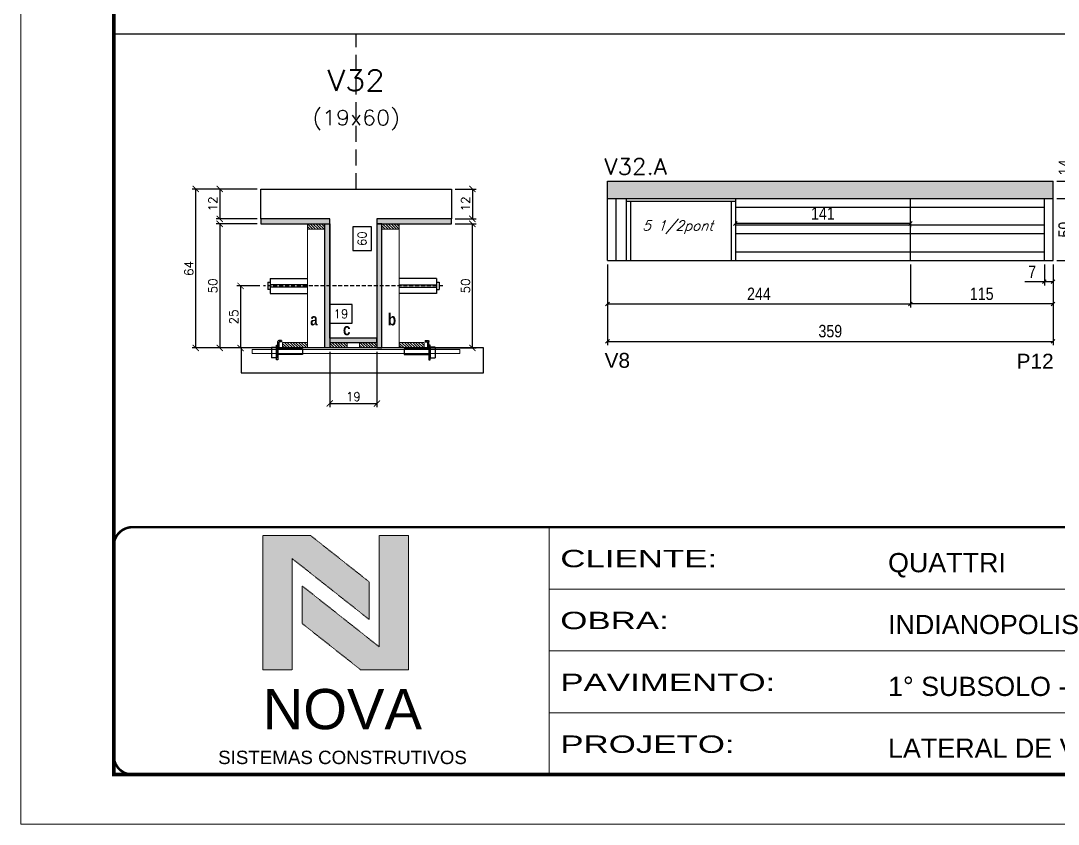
# Model space of a CAD drawing. Header units: millimetres. Extents: x 2921 to 9246, y 316 to 11751.
# Drawn here: x 4506 to 5342, y 3762 to 4409 of the extents above; entities that cross this region are included whole.
import ezdxf
from ezdxf.enums import TextEntityAlignment as Align

# ---------------------------------------------------------------- set-up
doc = ezdxf.new("R2010")
doc.units = ezdxf.units.MM
for name, pattern in [('CONTINUO', [0]), ('DASHED', [0.75, 0.5, -0.25]), ('HIDDEN', [9.525, 6.35, -3.175])]:
    doc.linetypes.add(name, pattern=pattern)
for name, color, linetype in [('1', 3, 'Continuous'), ('5', 5, 'Continuous'), ('8', 8, 'Continuous'), ('barrote', 251, 'Continuous'), ('COTA', 241, 'Continuous'), ('Cota Seção (2x)', 4, 'Continuous'), ('detalhes', 4, 'Continuous'), ('Hachura', 253, 'Continuous'), ('Painéis', 200, 'Continuous'), ('presilha', 1, 'Continuous'), ('SARR_2.2x7', 40, 'Continuous'), ('SARR_3.5x7', 81, 'Continuous'), ('TENSOR', 3, 'Continuous'), ('texto', 7, 'Continuous'), ('Texto de Titulo', 7, 'Continuous'), ('Texto Qtd Sarr', 242, 'Continuous')]:
    doc.layers.add(name, color=color, linetype=linetype)
for name, color, linetype, lineweight in [('CARIMBO-LEGENDA', 75, 'Continuous', 15), ('CONCRETO', 251, 'Continuous', 25), ('Folhas', 255, 'Continuous', 9), ('Madeira', 126, 'Continuous', 18), ('SARRAFO DE PRESSAO', 251, 'DASHED', 9), ('SCO-___-LAJ', 2, 'Continuous', 0), ('Texto Seção', 7, 'Continuous', 15)]:
    doc.layers.add(name, color=color, linetype=linetype, lineweight=lineweight)
doc.styles.add('arial', font='arial.ttf')
doc.styles.add('COTA TECNICA', font='techl___.ttf', dxfattribs={"height": 10})
doc.styles.add('REGUA-120', font='ROMANS.shx', dxfattribs={"height": 15})
doc.styles.add('Romans', font='romans.shx')
doc.styles.get("Standard").update_dxf_attribs({"font": 'arial.ttf'})
doc.styles.add('TECNICA', font='techb___.ttf', dxfattribs={"height": 10})
doc.styles.add('Tecnologia', font='')
doc.styles.get('Tecnologia').set_extended_font_data('Forgotten Futurist')
doc.dimstyles.new('Cota Seção (2x)', dxfattribs={"dimtxt": 7, "dimasz": 5, "dimexe": 3, "dimexo": 3, "dimgap": 2, "dimtad": 3, "dimdec": 1, "dimlfac": 0.5, "dimzin": 12, "dimdsep": 46, "dimtxsty": 'Romans', "dimblk": 'ARCHTICK', "dimcen": 0, "dimclrd": 4, "dimclre": 4, "dimclrt": 1, "dimadec": 1, "dimazin": 3, "dimtfac": 1, "dimtdec": 1, "dimtmove": 0, "dimatfit": 3, "dimldrblk": 'OBLIQUE', "dimfxl": 1, "dimtolj": 1, "dimtzin": 12, "dimarcsym": 0})
doc.dimstyles.new('Cota Seção interna', dxfattribs={"dimtxt": 7, "dimasz": 6, "dimexe": 0.18, "dimexo": 2, "dimgap": -4, "dimtad": 3, "dimdec": 1, "dimlfac": 0.5, "dimzin": 12, "dimdsep": 46, "dimtxsty": 'Romans', "dimblk": 'ARCHTICK', "dimcen": 0.09, "dimse1": 1, "dimse2": 1, "dimsd1": 1, "dimsd2": 1, "dimclrd": 180, "dimclre": 5, "dimclrt": 1, "dimadec": 0, "dimazin": 3, "dimtfac": 1, "dimtdec": 1, "dimtofl": 0, "dimtmove": 0, "dimatfit": 3, "dimldrblk": 'ARCHTICK', "dimfxl": 1, "dimtolj": 1, "dimtzin": 0, "dimarcsym": 0})
doc.dimstyles.new('PAINEL', dxfattribs={"dimtxt": 10, "dimasz": 3, "dimexe": 3, "dimexo": 3, "dimgap": 3, "dimtad": 1, "dimdec": 1, "dimzin": 12, "dimdsep": 46, "dimtxsty": 'COTA TECNICA', "dimblk1": 'OBLIQUE', "dimblk2": 'OBLIQUE', "dimsah": 1, "dimcen": 0.9, "dimclrd": 4, "dimclre": 4, "dimclrt": 240, "dimadec": 1, "dimazin": 3, "dimtfac": 1, "dimtdec": 1, "dimtmove": 0, "dimatfit": 3, "dimfxl": 1, "dimtolj": 1, "dimtzin": 12, "dimarcsym": 0})
pattern_1 = [(315, (27711.7079, -4084.4619), (1.12253202, 1.12253202), [])]

# ---------------------------------------------------------------- blocks, each defined once
blk = doc.blocks.new('A$C64660E27')
at = {"layer": 'COTA', "true_color": 0x1a1a1a}
h = blk.add_hatch(color=250, dxfattribs=at)
h.dxf.hatch_style = 1
h.paths.add_polyline_path([(185.36, -11.63), (142.39, -11.63), (142.39, -131.63), (168.79, -131.63), (168.79, -32.18), (237.73, -86.68), (237.73, -53.03)])
at = {"layer": 'COTA'}
h = blk.add_hatch(color=20, dxfattribs=at)
h.dxf.hatch_style = 1
h.paths.add_polyline_path([(273.01, -11.43), (246.61, -11.43), (246.61, -111.07), (177.67, -56.57), (177.67, -90.22), (230.04, -131.63), (273.01, -131.63)])
for p, q in [((142.39, -131.63), (142.39, -11.63)), ((142.39, -11.63), (185.36, -11.63)), ((185.36, -11.63), (237.73, -53.03)), ((273.01, -11.43), (246.61, -11.43)), ((246.61, -111.07), (246.61, -11.43)), ((273.01, -11.43), (273.01, -131.63)), ((168.79, -32.18), (237.73, -86.68)), ((168.79, -131.63), (168.79, -32.18)), ((237.73, -86.68), (237.73, -53.03)), ((246.61, -111.07), (177.67, -56.57)), ((177.67, -90.22), (177.67, -56.57)), ((230.04, -131.63), (177.67, -90.22)), ((142.39, -131.63), (168.79, -131.63)), ((273.01, -131.63), (230.04, -131.63))]:
    blk.add_line(p, q)
at = {"layer": 'CARIMBO-LEGENDA', "color": 7, "linetype": 'Continuous', "ltscale": 100, "style": 'arial'}
blk.add_text('NOVA', height=36, dxfattribs=at).set_placement((142.39, -184.81))
at = {"layer": 'CARIMBO-LEGENDA', "color": 7, "linetype": 'Continuous', "style": 'arial'}
blk.add_text('SISTEMAS CONSTRUTIVOS', height=12, dxfattribs=at).set_placement((102.51, -216.03))
blk = doc.blocks.new('9999999999')
at = {"color": 30, "linetype": 'CONTINUO'}
for p, q in [((98564.56, 34230.21), (98564.56, 34429.45)), ((98564.56, 34379.64), (99583.98, 34379.64)), ((98564.56, 34329.83), (99487.98, 34329.83)), ((98564.56, 34280.02), (99487.98, 34280.02))]:
    blk.add_line(p, q, dxfattribs=at)
at = {"color": 30, "linetype": 'CONTINUO', "const_width": 2}
blk.add_lwpolyline([(99583.98, 34230.21), (99583.98, 34414.45, 0.414214), (99568.98, 34429.45), (98228.98, 34429.45, 0.414214), (98213.98, 34414.45), (98213.98, 34245.21, 0.414214), (98228.98, 34230.21), (99583.98, 34230.21)], format="xyb", dxfattribs=at)
at = {"layer": 'Folhas'}
blk.add_lwpolyline([(98138.98, 34190.21), (99623.98, 34190.21), (99623.98, 35240.21), (98138.98, 35240.21)], close=True, dxfattribs=at)
at = {"layer": 'Folhas', "color": 30, "const_width": 3}
blk.add_lwpolyline([(98213.98, 34230.21), (99583.98, 34230.21), (99583.98, 35200.21), (98213.98, 35200.21)], close=True, dxfattribs=at)
at = {"xscale": 0.9, "yscale": 0.9, "zscale": 0.9}
blk.add_blockref('A$C64660E27', (98205.77, 34433.07), dxfattribs=at)
at = {"color": 7, "linetype": 'Continuous', "ltscale": 5, "style": 'arial'}
for s, height, p in [('QUATTRI', 15.483, (98837.68, 34393.13)), ('INDIANOPOLIS', 15.4829, (98837.68, 34343.32)), ('1° SUBSOLO - PROJEÇÃO', 15.4829, (98837.68, 34293.51)), ('LATERAL DE VIGAS', 15.4829, (98837.68, 34243.7))]:
    blk.add_text(s, height=height, dxfattribs=at).set_placement(p)
at = {"layer": 'Folhas', "color": 7, "style": 'Tecnologia', "width": 1.5}
for s, p in [('CLIENTE:', (98573.65, 34397.17)), ('OBRA:', (98573.65, 34347.31)), ('PAVIMENTO:', (98573.65, 34297.5)), ('PROJETO:', (98573.65, 34247.69))]:
    blk.add_text(s, height=14, dxfattribs=at).set_placement(p)
blk = doc.blocks.new('_Oblique')
at = {"layer": '1', "color": 0, "lineweight": -2}
blk.add_line((-0.5, -0.5), (0.5, 0.5), dxfattribs=at)
blk = doc.blocks.new('*D296')
at = {"layer": 'Defpoints', "color": 0, "transparency": 16777216}
for p in [(5222.81, 4215.51), (5337.81, 4215.51), (5222.81, 4180.69)]:
    blk.add_point(p, dxfattribs=at)
at = {"layer": 'Painéis', "color": 4, "lineweight": -2, "transparency": 16777216}
for p, q in [((5222.81, 4212.51), (5222.81, 4177.69)), ((5337.81, 4212.51), (5337.81, 4177.69)), ((5337.81, 4180.69), (5222.81, 4180.69))]:
    blk.add_line(p, q, dxfattribs=at)
at = {"layer": 'Painéis', "color": 4, "lineweight": -2, "transparency": 16777216, "xscale": 3, "yscale": 3, "zscale": 3, "rotation": 180}
blk.add_blockref('_Oblique', (5222.81, 4180.69), dxfattribs=at)
at = {"layer": 'Painéis', "color": 4, "lineweight": -2, "transparency": 16777216, "xscale": 3, "yscale": 3, "zscale": 3}
blk.add_blockref('_Oblique', (5337.81, 4180.69), dxfattribs=at)
at = {"layer": 'Painéis', "color": 240, "lineweight": 5, "transparency": 16777216, "insert": (5280.31, 4188.79), "char_height": 10, "attachment_point": 5, "style": 'COTA TECNICA'}
blk.add_mtext('\\A1;115', dxfattribs=at)
blk = doc.blocks.new('titulo1')
at = {"layer": 'Defpoints', "color": 252, "linetype": 'HIDDEN', "ltscale": 2}
blk.add_line((0, 0), (0, 125), dxfattribs=at)
at = {"layer": 'Defpoints', "style": 'Romans', "oblique": 15}
blk.add_attdef('FOLHA', text='', height=10, dxfattribs=at).set_placement((0, 15.58), align=Align.MIDDLE_CENTER)
at = {"layer": 'Texto Qtd Sarr', "color": 3, "style": 'Romans', "oblique": 15}
for tag, height, p in [('TITULO', 17, (0, 71.45)), ('SEÇÃO', 12, (0, 41.55))]:
    blk.add_attdef(tag, text='', height=height, dxfattribs=at).set_placement(p, align=Align.MIDDLE_CENTER)
blk = doc.blocks.new('_ArchTick')
at = {"color": 0, "linetype": 'ByBlock', "const_width": 0.15}
blk.add_lwpolyline([(-0.5, -0.5), (0.5, 0.5)], dxfattribs=at)
blk = doc.blocks.new('*D325')
at = {"layer": 'COTA', "color": 4, "lineweight": -2, "transparency": 16777216}
for p, q in [((4856.09, 4273.18), (4872.96, 4273.18)), ((4869.96, 4273.18), (4869.96, 4249.18)), ((4856.09, 4249.18), (4872.96, 4249.18))]:
    blk.add_line(p, q, dxfattribs=at)
at = {"layer": 'Defpoints', "color": 0, "transparency": 16777216}
for p in [(4853.09, 4273.18), (4853.09, 4249.18), (4869.96, 4249.18)]:
    blk.add_point(p, dxfattribs=at)
at = {"layer": 'COTA', "color": 4, "lineweight": -2, "transparency": 16777216, "xscale": 5, "yscale": 5, "zscale": 5}
for p, rotation in [((4869.96, 4273.18), 90), ((4869.96, 4249.18), 270)]:
    blk.add_blockref('_ArchTick', p, dxfattribs=dict(at, rotation=rotation))
at = {"layer": 'COTA', "color": 1, "transparency": 16777216, "insert": (4864.46, 4261.18), "char_height": 7, "attachment_point": 5, "rotation": 90, "style": 'Romans'}
blk.add_mtext('\\A1;12', dxfattribs=at)
blk = doc.blocks.new('*D326')
at = {"layer": 'COTA', "color": 4, "lineweight": -2, "transparency": 16777216}
for p, q in [((4696.49, 4273.18), (4644.11, 4273.18)), ((4647.11, 4145.18), (4647.11, 4273.18)), ((4718.49, 4145.18), (4644.11, 4145.18))]:
    blk.add_line(p, q, dxfattribs=at)
at = {"layer": 'Defpoints', "color": 0, "transparency": 16777216}
for p in [(4647.11, 4273.18), (4699.49, 4273.18), (4721.49, 4145.18)]:
    blk.add_point(p, dxfattribs=at)
at = {"layer": 'COTA', "color": 4, "lineweight": -2, "transparency": 16777216, "xscale": 5, "yscale": 5, "zscale": 5}
for p, rotation in [((4647.11, 4273.18), 90), ((4647.11, 4145.18), 270)]:
    blk.add_blockref('_ArchTick', p, dxfattribs=dict(at, rotation=rotation))
at = {"layer": 'COTA', "color": 1, "transparency": 16777216, "insert": (4641.61, 4209.18), "char_height": 7, "attachment_point": 5, "rotation": 90, "style": 'Romans'}
blk.add_mtext('\\A1;64', dxfattribs=at)
blk = doc.blocks.new('*D327')
at = {"layer": 'COTA', "color": 4, "lineweight": -2, "transparency": 16777216}
for p, q in [((4856.09, 4245.18), (4872.96, 4245.18)), ((4869.96, 4145.18), (4869.96, 4245.18)), ((4829.69, 4145.18), (4872.96, 4145.18))]:
    blk.add_line(p, q, dxfattribs=at)
at = {"layer": 'Defpoints', "color": 0, "transparency": 16777216}
for p in [(4853.09, 4245.18), (4869.96, 4245.18), (4826.69, 4145.18)]:
    blk.add_point(p, dxfattribs=at)
at = {"layer": 'COTA', "color": 4, "lineweight": -2, "transparency": 16777216, "xscale": 5, "yscale": 5, "zscale": 5}
for p, rotation in [((4869.96, 4245.18), 90), ((4869.96, 4145.18), 270)]:
    blk.add_blockref('_ArchTick', p, dxfattribs=dict(at, rotation=rotation))
at = {"layer": 'COTA', "color": 1, "transparency": 16777216, "insert": (4864.46, 4195.18), "char_height": 7, "attachment_point": 5, "rotation": 90, "style": 'Romans'}
blk.add_mtext('\\A1;50', dxfattribs=at)
blk = doc.blocks.new('*D328')
at = {"layer": 'Cota Seção (2x)', "color": 180, "lineweight": -2, "transparency": 16777216}
for p, q in [((4788.59, 4242.68), (4773.59, 4242.68)), ((4773.59, 4242.68), (4773.59, 4223.68)), ((4788.59, 4223.68), (4788.59, 4242.68)), ((4773.59, 4223.68), (4788.59, 4223.68))]:
    blk.add_line(p, q, dxfattribs=at)
at = {"layer": 'Defpoints', "color": 0, "transparency": 16777216}
for p in [(4792.59, 4273.18), (4804.09, 4273.18), (4804.09, 4153.18)]:
    blk.add_point(p, dxfattribs=at)
at = {"layer": 'Cota Seção (2x)', "color": 1, "transparency": 16777216, "insert": (4781.09, 4233.18), "char_height": 7, "attachment_point": 5, "rotation": 90, "style": 'Romans'}
blk.add_mtext('\\A1;60', dxfattribs=at)
blk = doc.blocks.new('*D329')
at = {"layer": 'COTA', "color": 4, "lineweight": -2, "transparency": 16777216}
for p, q in [((4696.49, 4273.18), (4663.43, 4273.18)), ((4666.43, 4273.18), (4666.43, 4249.18)), ((4696.49, 4249.18), (4663.43, 4249.18))]:
    blk.add_line(p, q, dxfattribs=at)
at = {"layer": 'Defpoints', "color": 0, "transparency": 16777216}
for p in [(4699.49, 4273.18), (4666.43, 4249.18), (4699.49, 4249.18)]:
    blk.add_point(p, dxfattribs=at)
at = {"layer": 'COTA', "color": 4, "lineweight": -2, "transparency": 16777216, "xscale": 5, "yscale": 5, "zscale": 5}
for p, rotation in [((4666.43, 4273.18), 90), ((4666.43, 4249.18), 270)]:
    blk.add_blockref('_ArchTick', p, dxfattribs=dict(at, rotation=rotation))
at = {"layer": 'COTA', "color": 1, "transparency": 16777216, "insert": (4660.93, 4261.18), "char_height": 7, "attachment_point": 5, "rotation": 90, "style": 'Romans'}
blk.add_mtext('\\A1;12', dxfattribs=at)
blk = doc.blocks.new('*D330')
at = {"layer": 'COTA', "color": 4, "lineweight": -2, "transparency": 16777216}
for p, q in [((4696.49, 4245.18), (4663.43, 4245.18)), ((4666.43, 4245.18), (4666.43, 4145.18)), ((4718.49, 4145.18), (4663.43, 4145.18))]:
    blk.add_line(p, q, dxfattribs=at)
at = {"layer": 'Defpoints', "color": 0, "transparency": 16777216}
for p in [(4699.49, 4245.18), (4666.43, 4145.18), (4721.49, 4145.18)]:
    blk.add_point(p, dxfattribs=at)
at = {"layer": 'COTA', "color": 4, "lineweight": -2, "transparency": 16777216, "xscale": 5, "yscale": 5, "zscale": 5}
for p, rotation in [((4666.43, 4245.18), 90), ((4666.43, 4145.18), 270)]:
    blk.add_blockref('_ArchTick', p, dxfattribs=dict(at, rotation=rotation))
at = {"layer": 'COTA', "color": 1, "transparency": 16777216, "insert": (4660.93, 4195.18), "char_height": 7, "attachment_point": 5, "rotation": 90, "style": 'Romans'}
blk.add_mtext('\\A1;50', dxfattribs=at)
blk = doc.blocks.new('PRESILHA METÁLICA 1')
at = {"layer": 'presilha'}
for p, q in [((0, 13), (6, 13)), ((0, 13), (0, 0)), ((6, 15.5), (7.5, 15.5)), ((6, -2.5), (6, 15.5)), ((6, 13), (6, 0)), ((7.5, 10.6), (7.5, 19.9)), ((7.5, 15.5), (7.5, -2.5)), ((12, 21), (8.6, 21)), ((9, 11.6), (9, 18.9)), ((12, 19.5), (9.6, 19.5)), ((12, 21), (12, 19.5)), ((6, 0), (0, 0)), ((37.5, 4.1), (7.5, 4.1)), ((37.5, 11), (9.6, 11)), ((37.5, 11), (37.5, 4.1)), ((7.5, -2.5), (6, -2.5))]:
    blk.add_line(p, q, dxfattribs=at)
for centre, radius, start, end in [((8.6, 19.9), 1.14, 90, 180), ((9.6, 18.9), 0.57, 90, 180), ((9.6, 11.6), 0.57, 180, 270)]:
    blk.add_arc(centre, radius, start, end, dxfattribs=at)
blk = doc.blocks.new('*D331')
at = {"layer": 'COTA', "color": 4, "lineweight": -2, "transparency": 16777216}
for p, q in [((4755.09, 4142.18), (4755.09, 4097.46)), ((4793.09, 4142.18), (4793.09, 4097.46)), ((4755.09, 4100.46), (4793.09, 4100.46))]:
    blk.add_line(p, q, dxfattribs=at)
at = {"layer": 'Defpoints', "color": 0, "transparency": 16777216}
for p in [(4755.09, 4145.18), (4793.09, 4145.18), (4793.09, 4100.46)]:
    blk.add_point(p, dxfattribs=at)
at = {"layer": 'COTA', "color": 4, "lineweight": -2, "transparency": 16777216, "xscale": 5, "yscale": 5, "zscale": 5, "rotation": 180}
blk.add_blockref('_ArchTick', (4755.09, 4100.46), dxfattribs=at)
at = {"layer": 'COTA', "color": 4, "lineweight": -2, "transparency": 16777216, "xscale": 5, "yscale": 5, "zscale": 5}
blk.add_blockref('_ArchTick', (4793.09, 4100.46), dxfattribs=at)
at = {"layer": 'COTA', "color": 1, "transparency": 16777216, "insert": (4774.09, 4105.96), "char_height": 7, "attachment_point": 5, "style": 'Romans'}
blk.add_mtext('\\A1;19', dxfattribs=at)
blk = doc.blocks.new('*D955')
at = {"layer": 'COTA', "color": 4, "lineweight": -2, "transparency": 16777216}
for p, q in [((4698.78, 4195.15), (4680.23, 4195.15)), ((4683.23, 4195.15), (4683.23, 4145.18)), ((4698.78, 4145.18), (4680.23, 4145.18))]:
    blk.add_line(p, q, dxfattribs=at)
at = {"layer": 'Defpoints', "color": 0, "transparency": 16777216}
for p in [(4701.78, 4195.15), (4683.23, 4145.18), (4701.78, 4145.18)]:
    blk.add_point(p, dxfattribs=at)
at = {"layer": 'COTA', "color": 4, "lineweight": -2, "transparency": 16777216, "xscale": 5, "yscale": 5, "zscale": 5}
for p, rotation in [((4683.23, 4195.15), 90), ((4683.23, 4145.18), 270)]:
    blk.add_blockref('_ArchTick', p, dxfattribs=dict(at, rotation=rotation))
at = {"layer": 'COTA', "color": 1, "transparency": 16777216, "insert": (4677.73, 4170.17), "char_height": 7, "attachment_point": 5, "rotation": 90, "style": 'Romans'}
blk.add_mtext('\\A1;25', dxfattribs=at)
blk = doc.blocks.new('*D332')
at = {"layer": 'Cota Seção (2x)', "color": 180, "lineweight": -2, "transparency": 16777216}
for p, q in [((4773.09, 4180.18), (4755.09, 4180.18)), ((4755.09, 4180.18), (4755.09, 4165.18)), ((4773.09, 4165.18), (4773.09, 4180.18)), ((4755.09, 4165.18), (4773.09, 4165.18))]:
    blk.add_line(p, q, dxfattribs=at)
at = {"layer": 'Defpoints', "color": 0, "transparency": 16777216}
for p in [(4793.09, 4161.18), (4755.09, 4145.18), (4793.09, 4145.18)]:
    blk.add_point(p, dxfattribs=at)
at = {"layer": 'Cota Seção (2x)', "color": 1, "transparency": 16777216, "insert": (4764.09, 4172.68), "char_height": 7, "attachment_point": 5, "style": 'Romans'}
blk.add_mtext('\\A1;19', dxfattribs=at)
blk = doc.blocks.new('*D956')
at = {"layer": 'Defpoints', "color": 0, "transparency": 16777216}
for p in [(5337.81, 4279.51), (5376, 4279.51), (5337.81, 4215.51)]:
    blk.add_point(p, dxfattribs=at)
at = {"layer": 'Painéis', "color": 4, "lineweight": -2, "transparency": 16777216}
for p, q in [((5340.81, 4279.51), (5379, 4279.51)), ((5376, 4215.51), (5376, 4279.51)), ((5340.81, 4215.51), (5379, 4215.51))]:
    blk.add_line(p, q, dxfattribs=at)
at = {"layer": 'Painéis', "color": 4, "lineweight": -2, "transparency": 16777216, "xscale": 3, "yscale": 3, "zscale": 3}
for p, rotation in [((5376, 4279.51), 90), ((5376, 4215.51), 270)]:
    blk.add_blockref('_Oblique', p, dxfattribs=dict(at, rotation=rotation))
at = {"layer": 'Painéis', "color": 240, "lineweight": 5, "transparency": 16777216, "insert": (5367.9, 4247.51), "char_height": 10, "attachment_point": 5, "rotation": 90, "style": 'COTA TECNICA'}
blk.add_mtext('\\A1;64', dxfattribs=at)
blk = doc.blocks.new('*D957')
at = {"layer": 'Defpoints', "color": 0, "transparency": 16777216}
for p in [(5337.81, 4265.51), (5355.23, 4265.51), (5337.81, 4215.51)]:
    blk.add_point(p, dxfattribs=at)
at = {"layer": 'Painéis', "color": 4, "lineweight": -2, "transparency": 16777216}
for p, q in [((5340.81, 4265.51), (5358.23, 4265.51)), ((5355.23, 4215.51), (5355.23, 4265.51)), ((5340.81, 4215.51), (5358.23, 4215.51))]:
    blk.add_line(p, q, dxfattribs=at)
at = {"layer": 'Painéis', "color": 4, "lineweight": -2, "transparency": 16777216, "xscale": 3, "yscale": 3, "zscale": 3}
for p, rotation in [((5355.23, 4265.51), 90), ((5355.23, 4215.51), 270)]:
    blk.add_blockref('_Oblique', p, dxfattribs=dict(at, rotation=rotation))
at = {"layer": 'Painéis', "color": 240, "lineweight": 5, "transparency": 16777216, "insert": (5347.12, 4240.51), "char_height": 10, "attachment_point": 5, "rotation": 90, "style": 'COTA TECNICA'}
blk.add_mtext('\\A1;50', dxfattribs=at)
blk = doc.blocks.new('*D958')
at = {"layer": 'Defpoints', "color": 0, "transparency": 16777216}
for p in [(5337.81, 4279.51), (5355.23, 4279.51), (5337.81, 4265.51)]:
    blk.add_point(p, dxfattribs=at)
at = {"layer": 'Painéis', "color": 4, "lineweight": -2, "transparency": 16777216}
for p, q in [((5355.23, 4279.51), (5355.23, 4298.62)), ((5340.81, 4279.51), (5358.23, 4279.51)), ((5355.23, 4265.51), (5355.23, 4279.51)), ((5340.81, 4265.51), (5358.23, 4265.51))]:
    blk.add_line(p, q, dxfattribs=at)
at = {"layer": 'Painéis', "color": 4, "lineweight": -2, "transparency": 16777216, "xscale": 3, "yscale": 3, "zscale": 3}
for p, rotation in [((5355.23, 4279.51), 90), ((5355.23, 4265.51), 270)]:
    blk.add_blockref('_Oblique', p, dxfattribs=dict(at, rotation=rotation))
at = {"layer": 'Painéis', "color": 240, "lineweight": 5, "transparency": 16777216, "insert": (5347.16, 4290.57), "char_height": 10, "attachment_point": 5, "rotation": 90, "style": 'COTA TECNICA'}
blk.add_mtext('\\A1;14', dxfattribs=at)
blk = doc.blocks.new('*D959')
at = {"layer": 'Defpoints', "color": 0, "transparency": 16777216}
for p in [(4978.81, 4215.51), (5222.81, 4215.51), (5222.81, 4180.69)]:
    blk.add_point(p, dxfattribs=at)
at = {"layer": 'Painéis', "color": 4, "lineweight": -2, "transparency": 16777216}
for p, q in [((4978.81, 4212.51), (4978.81, 4177.69)), ((5222.81, 4212.51), (5222.81, 4177.69)), ((4978.81, 4180.69), (5222.81, 4180.69))]:
    blk.add_line(p, q, dxfattribs=at)
at = {"layer": 'Painéis', "color": 4, "lineweight": -2, "transparency": 16777216, "xscale": 3, "yscale": 3, "zscale": 3, "rotation": 180}
blk.add_blockref('_Oblique', (4978.81, 4180.69), dxfattribs=at)
at = {"layer": 'Painéis', "color": 4, "lineweight": -2, "transparency": 16777216, "xscale": 3, "yscale": 3, "zscale": 3}
blk.add_blockref('_Oblique', (5222.81, 4180.69), dxfattribs=at)
at = {"layer": 'Painéis', "color": 240, "lineweight": 5, "transparency": 16777216, "insert": (5100.81, 4188.76), "char_height": 10, "attachment_point": 5, "style": 'COTA TECNICA'}
blk.add_mtext('\\A1;244', dxfattribs=at)
blk = doc.blocks.new('*D335')
at = {"layer": 'Defpoints', "color": 0, "transparency": 16777216}
for p in [(4978.81, 4215.51), (5337.81, 4215.51), (5337.81, 4150.45)]:
    blk.add_point(p, dxfattribs=at)
at = {"layer": 'Painéis', "color": 4, "lineweight": -2, "transparency": 16777216}
for p, q in [((4978.81, 4212.51), (4978.81, 4147.45)), ((5337.81, 4212.51), (5337.81, 4147.45)), ((4978.81, 4150.45), (5337.81, 4150.45))]:
    blk.add_line(p, q, dxfattribs=at)
at = {"layer": 'Painéis', "color": 4, "lineweight": -2, "transparency": 16777216, "xscale": 3, "yscale": 3, "zscale": 3, "rotation": 180}
blk.add_blockref('_Oblique', (4978.81, 4150.45), dxfattribs=at)
at = {"layer": 'Painéis', "color": 4, "lineweight": -2, "transparency": 16777216, "xscale": 3, "yscale": 3, "zscale": 3}
blk.add_blockref('_Oblique', (5337.81, 4150.45), dxfattribs=at)
at = {"layer": 'Painéis', "color": 240, "lineweight": 5, "transparency": 16777216, "insert": (5158.31, 4158.7), "char_height": 10, "attachment_point": 5, "style": 'COTA TECNICA'}
blk.add_mtext('\\A1;359', dxfattribs=at)
blk = doc.blocks.new('*D336')
at = {"layer": 'Defpoints', "color": 0, "transparency": 16777216}
for p in [(5081.81, 4257.51), (5222.81, 4248.64), (5081.81, 4245.42)]:
    blk.add_point(p, dxfattribs=at)
at = {"layer": 'Painéis', "color": 4, "lineweight": -2, "transparency": 16777216}
for p, q in [((5081.81, 4254.51), (5081.81, 4242.42)), ((5222.81, 4245.42), (5081.81, 4245.42)), ((5222.81, 4245.64), (5222.81, 4242.42))]:
    blk.add_line(p, q, dxfattribs=at)
at = {"layer": 'Painéis', "color": 4, "lineweight": -2, "transparency": 16777216, "xscale": 3, "yscale": 3, "zscale": 3, "rotation": 180}
blk.add_blockref('_Oblique', (5081.81, 4245.42), dxfattribs=at)
at = {"layer": 'Painéis', "color": 4, "lineweight": -2, "transparency": 16777216, "xscale": 3, "yscale": 3, "zscale": 3}
blk.add_blockref('_Oblique', (5222.81, 4245.42), dxfattribs=at)
at = {"layer": 'Painéis', "color": 240, "lineweight": 5, "transparency": 16777216, "insert": (5152.31, 4253.49), "char_height": 10, "attachment_point": 5, "style": 'COTA TECNICA'}
blk.add_mtext('\\A1;141', dxfattribs=at)
blk = doc.blocks.new('*D1285')
at = {"layer": 'COTA', "color": 4, "lineweight": -2, "transparency": 16777216}
for p, q in [((5330.81, 4212.51), (5330.81, 4195.5)), ((5337.81, 4212.51), (5337.81, 4195.5)), ((5330.81, 4198.5), (5315.07, 4198.5)), ((5337.81, 4198.5), (5330.81, 4198.5))]:
    blk.add_line(p, q, dxfattribs=at)
at = {"layer": 'Defpoints', "color": 0, "transparency": 16777216}
for p in [(5330.81, 4215.51), (5337.81, 4215.51), (5337.81, 4198.5)]:
    blk.add_point(p, dxfattribs=at)
at = {"layer": 'COTA', "color": 4, "lineweight": -2, "transparency": 16777216, "xscale": 3, "yscale": 3, "zscale": 3, "rotation": 180}
blk.add_blockref('_Oblique', (5330.81, 4198.5), dxfattribs=at)
at = {"layer": 'COTA', "color": 4, "lineweight": -2, "transparency": 16777216, "xscale": 3, "yscale": 3, "zscale": 3}
blk.add_blockref('_Oblique', (5337.81, 4198.5), dxfattribs=at)
at = {"layer": 'COTA', "color": 240, "transparency": 16777216, "insert": (5320.94, 4206.58), "char_height": 10, "attachment_point": 5, "style": 'COTA TECNICA'}
blk.add_mtext('\\A1;7', dxfattribs=at)

msp = doc.modelspace()

# ---------------------------------------------------------------- hatches: boundary and pattern name
at = {"layer": 'COTA', "linetype": 'ByBlock'}
h = msp.add_hatch(dxfattribs=at)
h.set_pattern_fill('AR-CONC', color=256, scale=0.03)
h.set_pattern_definition([(50, (3414.0917, -12276.321), (5.4655401, -0.4781726), [0.5715, -6.2865]), (355, (3414.0917, -12276.321), (-1.0573026, 5.7317054), [0.4572, -5.0292175]), (100.451445, (3414.547, -12276.3607), (4.4082374, 5.2535326), [0.4857003, -5.3427073]), (46.1842, (3414.092, -12274.797), (8.1323712, -1.2612698), [0.85725, -9.42975]), (96.63556, (3414.769, -12274.902), (7.122124, 7.4227837), [0.7285507, -8.0140682]), (351.18415, (3414.092, -12274.797), (7.122124, 7.4227837), [0.685799, -7.543792]), (21, (3414.8537, -12275.178), (4.5484317, -3.067956), [0.5715, -6.2865]), (326, (3414.8537, -12275.178), (1.8540609, 5.525639), [0.4572, -5.0292]), (71.451445, (3415.2327, -12275.4335), (6.4024926, 2.457683), [0.4857003, -5.3426981]), (37.5, (3414.0917, -12276.3209), (0.0926581, 2.53665117), [0, -4.96824, 0, -5.1054, 0, -5.04825]), (7.5, (3414.0917, -12276.3209), (2.00458988, 3.00541724), [0, -2.91084, 0, -4.85394, 0, -1.92405]), (327.5, (3412.3924, -12276.3209), (4.06771786, -0.17186232), [0, -1.905, 0, -5.9436, 0, -7.8867]), (317.5, (3411.6304, -12276.321), (4.44387544, 0.7627947), [0, -2.4765, 0, -3.94716, 0, -5.6007])])
h.paths.add_polyline_path([(5337.81, 4265.51), (5337.81, 4279.51), (4978.81, 4279.51), (4978.81, 4265.51)])
at = {"layer": 'Hachura'}
h = msp.add_hatch(color=256, dxfattribs=at)
h.dxf.hatch_style = 1
h.paths.add_polyline_path([(4755.09, 4245.18), (4755.09, 4249.18), (4699.49, 4249.18), (4699.49, 4245.18)])
h = msp.add_hatch(color=256, dxfattribs=at)
h.dxf.hatch_style = 1
h.paths.add_polyline_path([(4853.09, 4245.18), (4853.09, 4249.18), (4793.09, 4249.18), (4793.09, 4245.18)])
h = msp.add_hatch(dxfattribs=at)
h.set_pattern_fill('ANSI31', color=256, scale=0.5, angle=270, style=0)
h.set_pattern_definition([(315, (27711.7079, -4062.4619), (1.12253202, 1.12253202), [])])
h.paths.add_polyline_path([(4751.09, 4240.78), (4751.09, 4245.18), (4737.09, 4245.18), (4737.09, 4240.78)])
h = msp.add_hatch(color=256, dxfattribs=at)
h.dxf.hatch_style = 1
h.paths.add_polyline_path([(4755.09, 4245.18), (4751.09, 4245.18), (4751.09, 4145.18), (4755.09, 4145.18)])
h = msp.add_hatch(color=256, dxfattribs=at)
h.dxf.hatch_style = 1
h.paths.add_polyline_path([(4797.09, 4245.18), (4793.09, 4245.18), (4793.09, 4145.18), (4797.09, 4145.18)])
h = msp.add_hatch(dxfattribs=at)
h.set_pattern_fill('ANSI31', color=256, scale=0.5, angle=270, style=0)
h.set_pattern_definition([(315, (27711.7079, -4062.4619), (1.12253202, 1.12253202), [])])
h.paths.add_polyline_path([(4797.09, 4240.78), (4797.09, 4245.18), (4811.09, 4245.18), (4811.09, 4240.78)])
h = msp.add_hatch(dxfattribs=at)
h.set_pattern_fill('ANSI31', color=256, scale=0.5, angle=270, style=0)
h.set_pattern_definition([(315, (27711.7079, -4084.4619), (1.12253202, 1.12253202), [])])
h.paths.add_polyline_path([(4717.09, 4145.18), (4717.09, 4149.58), (4737.09, 4149.58), (4737.09, 4145.18)])
h = msp.add_hatch(color=256, dxfattribs=at)
h.dxf.hatch_style = 1
h.paths.add_polyline_path([(4793.09, 4149.58), (4793.09, 4153.18), (4755.09, 4153.18), (4755.09, 4149.58)])
h = msp.add_hatch(dxfattribs=at)
h.set_pattern_fill('ANSI31', color=256, scale=0.5, angle=270, style=0)
h.set_pattern_definition(pattern_1)
h.paths.add_polyline_path([(4755.09, 4145.18), (4755.09, 4149.58), (4769.09, 4149.58), (4769.09, 4145.18)])
h = msp.add_hatch(dxfattribs=at)
h.set_pattern_fill('ANSI31', color=256, scale=0.5, angle=270, style=0)
h.set_pattern_definition(pattern_1)
h.paths.add_polyline_path([(4793.09, 4145.18), (4793.09, 4149.58), (4779.09, 4149.58), (4779.09, 4145.18)])
h = msp.add_hatch(dxfattribs=at)
h.set_pattern_fill('ANSI31', color=256, scale=0.5, angle=270, style=0)
h.set_pattern_definition(pattern_1)
h.paths.add_polyline_path([(4831.09, 4145.18), (4831.09, 4149.58), (4811.09, 4149.58), (4811.09, 4145.18)])

# ---------------------------------------------------------------- linework, layer by layer
at = {"ltscale": 3}
for p, q in [((4705.09, 4198.15), (4705.09, 4192.15)), ((4705.09, 4198.15), (4707.09, 4198.15)), ((4707.09, 4201.15), (4707.09, 4189.15)), ((4707.09, 4201.15), (4737.09, 4201.15)), ((4737.09, 4196.15), (4707.09, 4196.15)), ((4841.09, 4201.15), (4811.09, 4201.15)), ((4811.09, 4196.15), (4841.09, 4196.15)), ((4841.09, 4201.15), (4841.09, 4189.15)), ((4841.09, 4198.15), (4843.09, 4198.15)), ((4843.09, 4198.15), (4843.09, 4192.15)), ((4707.09, 4192.15), (4705.09, 4192.15)), ((4737.09, 4194.15), (4707.09, 4194.15)), ((4707.09, 4189.15), (4737.09, 4189.15)), ((4811.09, 4194.15), (4841.09, 4194.15)), ((4841.09, 4189.15), (4811.09, 4189.15)), ((4841.09, 4192.15), (4843.09, 4192.15))]:
    msp.add_line(p, q, dxfattribs=at)
at = {"layer": '8', "linetype": 'ByBlock'}
msp.add_line((4581.13, 4398.18), (5951.13, 4398.18), dxfattribs=at)
at = {"layer": 'barrote'}
msp.add_lwpolyline([(4683.63, 4125.18), (4878.82, 4125.18), (4878.82, 4145.18), (4683.63, 4145.18)], close=True, dxfattribs=at)
at = {"layer": 'CONCRETO'}
msp.add_lwpolyline([(4699.49, 4249.18), (4699.49, 4273.18), (4853.09, 4273.18), (4853.09, 4249.18), (4793.09, 4249.18), (4793.09, 4153.18), (4755.09, 4153.18), (4755.09, 4249.18)], close=True, dxfattribs=at)
at = {"layer": 'COTA', "linetype": 'ByBlock'}
for p, q in [((4978.81, 4279.51), (5337.81, 4279.51)), ((4978.81, 4265.51), (4978.81, 4279.51)), ((5337.81, 4265.51), (5337.81, 4279.51))]:
    msp.add_line(p, q, dxfattribs=at)
at = {"layer": 'Madeira'}
for points in [[(4751.09, 4240.78), (4751.09, 4245.18), (4737.09, 4245.18), (4737.09, 4240.78)], [(4751.09, 4245.18), (4737.09, 4245.18), (4737.09, 4145.18), (4751.09, 4145.18)], [(4797.09, 4240.78), (4797.09, 4245.18), (4811.09, 4245.18), (4811.09, 4240.78)], [(4797.09, 4245.18), (4811.09, 4245.18), (4811.09, 4145.18), (4797.09, 4145.18)], [(4717.09, 4145.18), (4717.09, 4149.58), (4737.09, 4149.58), (4737.09, 4145.18)], [(4755.09, 4145.18), (4755.09, 4149.58), (4769.09, 4149.58), (4769.09, 4145.18)], [(4793.09, 4145.18), (4793.09, 4149.58), (4779.09, 4149.58), (4779.09, 4145.18)], [(4831.09, 4145.18), (4831.09, 4149.58), (4811.09, 4149.58), (4811.09, 4145.18)]]:
    msp.add_lwpolyline(points, close=True, dxfattribs=at)
at = {"layer": 'Painéis', "linetype": 'ByBlock'}
for p, q in [((4978.81, 4215.51), (4978.81, 4265.51)), ((4978.81, 4265.51), (5337.81, 4265.51)), ((5222.81, 4215.51), (5222.81, 4265.51)), ((4978.81, 4215.51), (5337.81, 4215.51))]:
    msp.add_line(p, q, dxfattribs=at)
at = {"layer": 'Painéis'}
msp.add_line((5337.81, 4215.51), (5337.81, 4265.51), dxfattribs=at)
for points in [[(4755.09, 4245.18), (4755.09, 4249.18), (4699.49, 4249.18), (4699.49, 4245.18)], [(4853.09, 4245.18), (4853.09, 4249.18), (4793.09, 4249.18), (4793.09, 4245.18)], [(4751.09, 4245.18), (4755.09, 4245.18), (4755.09, 4145.18), (4751.09, 4145.18)], [(4797.09, 4245.18), (4793.09, 4245.18), (4793.09, 4145.18), (4797.09, 4145.18)], [(4793.09, 4149.58), (4793.09, 4153.18), (4755.09, 4153.18), (4755.09, 4149.58)]]:
    msp.add_lwpolyline(points, close=True, dxfattribs=at)
at = {"layer": 'SARR_2.2x7', "linetype": 'Continuous'}
for p, q in [((4985.81, 4215.51), (4985.81, 4265.51)), ((4993.81, 4263.31), (5081.81, 4263.31)), ((5330.81, 4215.51), (5330.81, 4265.51)), ((5081.81, 4258.51), (5222.81, 4258.51)), ((5222.81, 4258.51), (5330.81, 4258.51)), ((5081.81, 4244.26), (5222.81, 4244.26)), ((5222.81, 4244.26), (5330.81, 4244.26)), ((5081.81, 4237.26), (5222.81, 4237.26)), ((5222.81, 4237.26), (5330.81, 4237.26)), ((5081.81, 4222.51), (5222.81, 4222.51)), ((5222.81, 4222.51), (5330.81, 4222.51))]:
    msp.add_line(p, q, dxfattribs=at)
at = {"layer": 'SARR_2.2x7', "linetype": 'DASHED', "ltscale": 15}
msp.add_line((5330.81, 4215.51), (5330.81, 4255.51), dxfattribs=at)
at = {"layer": 'SARR_3.5x7'}
for p, q in [((4993.81, 4265.51), (4993.81, 4215.51)), ((4997.31, 4263.31), (4997.31, 4215.51)), ((5078.31, 4263.31), (5078.31, 4215.51)), ((5081.81, 4265.51), (5081.81, 4215.51))]:
    msp.add_line(p, q, dxfattribs=at)
at = {"layer": 'SCO-___-LAJ', "color": 1}
msp.add_lwpolyline([(4692.63, 4143.85), (4859.94, 4143.85), (4859.94, 4140.65), (4692.63, 4140.65)], close=True, dxfattribs=at)
at = {"layer": 'TENSOR', "linetype": 'HIDDEN', "ltscale": 0.5}
msp.add_line((4846.09, 4195.15), (4701.78, 4195.15), dxfattribs=at)

# ---------------------------------------------------------------- block references
at = {"layer": 'presilha', "yscale": 0.6666666666666666, "zscale": 0.6666666666666666}
for p, xscale in [((4708.22, 4137.22), 0.6666666666666666), ((4839.96, 4137.22), -0.6666666666666666)]:
    msp.add_blockref('PRESILHA METÁLICA 1', p, dxfattribs=dict(at, xscale=xscale))
at = {"layer": 'SARRAFO DE PRESSAO', "color": 6, "linetype": 'ByBlock'}
msp.add_blockref('9999999999', (-93632.85, -30428.56), dxfattribs=at)
at = {"layer": 'Texto Seção'}
ref = msp.add_blockref('titulo1', (4776.29, 4273.18), dxfattribs=at)
ref.add_attrib('TITULO', 'V32', dxfattribs={"layer": 'Texto de Titulo', "color": 7, "height": 17, "style": 'Romans', "width": 1.1}).set_placement((4776.29, 4360.68), align=Align.MIDDLE_CENTER)
ref.add_attrib('SEÇÃO', '(19x60)', dxfattribs={"layer": 'Texto de Titulo', "color": 7, "height": 12, "style": 'Romans', "width": 1.1}).set_placement((4776.29, 4330.68), align=Align.MIDDLE_CENTER)

# ---------------------------------------------------------------- texts
at = {"layer": '5', "linetype": 'Continuous'}
for s, p in [('V8', (4976.47, 4129.22)), ('P12', (5308.41, 4128.52))]:
    msp.add_text(s, height=12, rotation=0.00004, dxfattribs=at).set_placement(p)
at = {"layer": 'detalhes', "style": 'TECNICA'}
for s, p in [('a', (4739.26, 4163.38)), ('b', (4801.8, 4163.37)), ('c', (4765.69, 4155.42))]:
    msp.add_text(s, height=9.6, dxfattribs=at).set_placement(p)
at = {"layer": 'texto', "color": 2, "insert": (5035.4, 4242.42), "char_height": 8, "attachment_point": 5, "style": 'Romans'}
msp.add_mtext('{\\Q19;\\C256;5 1/2pont}', dxfattribs=at)
at = {"layer": 'Texto Seção', "style": 'REGUA-120', "width": 1.05}
msp.add_text('V32.A', height=13, dxfattribs=at).set_placement((4976.35, 4284.82))

# ---------------------------------------------------------------- dimensions: what is measured, and where the dimension line sits
at = {"layer": 'COTA'}
for base, p1, p2, picture, middle in [((4647.11, 4273.18), (4721.49, 4145.18), (4699.49, 4273.18), '*D326', (4641.61, 4209.18)), ((4666.43, 4249.18), (4699.49, 4273.18), (4699.49, 4249.18), '*D329', (4660.93, 4261.18)), ((4869.96, 4249.18), (4853.09, 4273.18), (4853.09, 4249.18), '*D325', (4864.46, 4261.18)), ((4666.43, 4145.18), (4699.49, 4245.18), (4721.49, 4145.18), '*D330', (4660.93, 4195.18)), ((4869.96, 4245.18), (4826.69, 4145.18), (4853.09, 4245.18), '*D327', (4864.46, 4195.18)), ((4683.23, 4145.18), (4701.78, 4195.15), (4701.78, 4145.18), '*D955', (4677.73, 4170.17))]:
    dim = msp.add_linear_dim(base=base, p1=p1, p2=p2, angle=90, dimstyle='Cota Seção (2x)', dxfattribs=at)
    dim.commit()
    dim.dimension.update_dxf_attribs({"geometry": picture, "text_midpoint": middle})
dim = msp.add_linear_dim(base=(5337.81, 4198.5), p1=(5330.81, 4215.51), p2=(5337.81, 4215.51), dimstyle='PAINEL', dxfattribs=at)
dim.commit()
dim.dimension.update_dxf_attribs({"geometry": '*D1285', "text_midpoint": (5320.94, 4198.5), "dimtype": 160})
dim = msp.add_linear_dim(base=(4793.09, 4100.46), p1=(4755.09, 4145.18), p2=(4793.09, 4145.18), dimstyle='Cota Seção (2x)', dxfattribs=at)
dim.commit()
dim.dimension.update_dxf_attribs({"geometry": '*D331', "text_midpoint": (4774.09, 4105.96)})
at = {"layer": 'Cota Seção (2x)'}
dim = msp.add_linear_dim(base=(4792.59, 4273.18), p1=(4804.09, 4153.18), p2=(4804.09, 4273.18), angle=90, dimstyle='Cota Seção interna', dxfattribs=at)
dim.commit()
dim.dimension.update_dxf_attribs({"geometry": '*D328', "text_midpoint": (4792.59, 4233.18), "dimtype": 160})
dim = msp.add_linear_dim(base=(4793.09, 4161.18), p1=(4755.09, 4145.18), p2=(4793.09, 4145.18), dimstyle='Cota Seção interna', dxfattribs=at)
dim.commit()
dim.dimension.update_dxf_attribs({"geometry": '*D332', "text_midpoint": (4764.09, 4161.18), "dimtype": 160})
at = {"layer": 'Painéis', "lineweight": 5}
for base, p1, p2, angle, picture, middle in [((5355.23, 4279.51), (5337.81, 4265.51), (5337.81, 4279.51), 90, '*D958', (5347.16, 4290.57)), ((5376, 4279.51), (5337.81, 4215.51), (5337.81, 4279.51), 90, '*D956', (5367.9, 4247.51)), ((5355.23, 4265.51), (5337.81, 4215.51), (5337.81, 4265.51), 90, '*D957', (5347.12, 4240.51)), ((5222.81, 4180.69), (5337.81, 4215.51), (5222.81, 4215.51), 180, '*D296', (5280.31, 4188.79))]:
    dim = msp.add_linear_dim(base=base, p1=p1, p2=p2, angle=angle, dimstyle='PAINEL', dxfattribs=at)
    dim.commit()
    dim.dimension.update_dxf_attribs({"geometry": picture, "text_midpoint": middle})
for base, p1, p2, picture, middle in [((5081.81, 4245.42), (5222.81, 4248.64), (5081.81, 4257.51), '*D336', (5152.31, 4253.49)), ((5222.81, 4180.69), (4978.81, 4215.51), (5222.81, 4215.51), '*D959', (5100.81, 4188.76)), ((5337.81, 4150.45), (4978.81, 4215.51), (5337.81, 4215.51), '*D335', (5158.31, 4158.7))]:
    dim = msp.add_linear_dim(base=base, p1=p1, p2=p2, dimstyle='PAINEL', dxfattribs=at)
    dim.commit()
    dim.dimension.update_dxf_attribs({"geometry": picture, "text_midpoint": middle})

doc.saveas('drawing.dxf')
